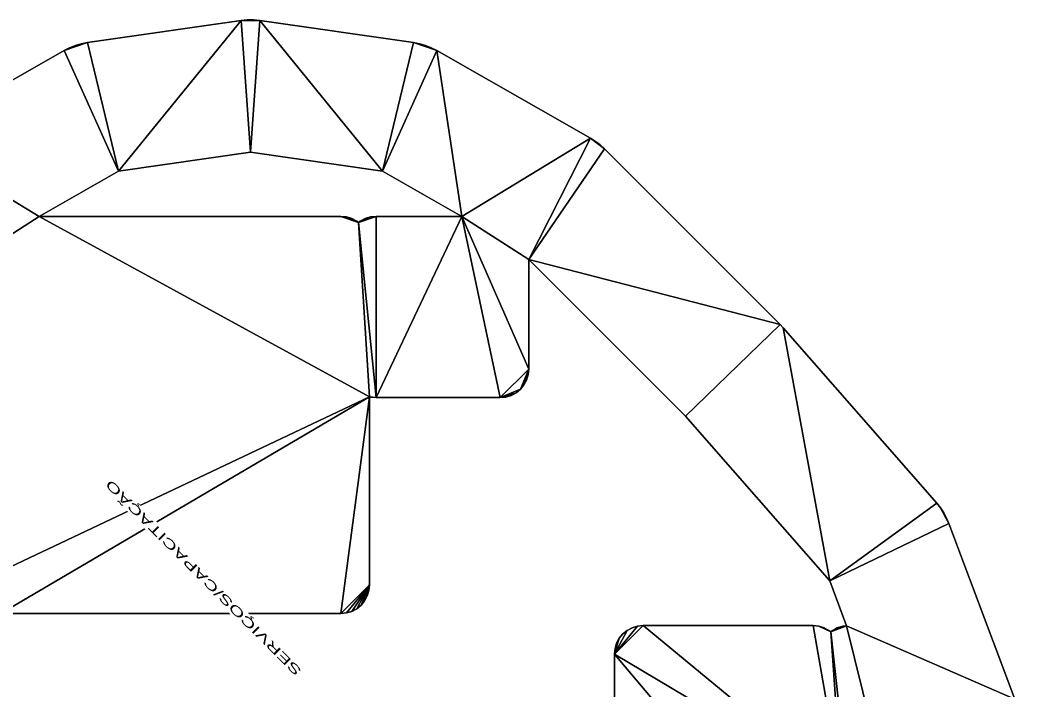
# Model space of a CAD drawing. Header units: millimetres. Extents: x -38221 to 49500, y -52000 to 43639.
# Drawn here: x 26752 to 49500, y -17266 to -2002 of the extents above; entities that cross this region are included whole.
import ezdxf

# ---------------------------------------------------------------- set-up
doc = ezdxf.new("R2010")
doc.units = ezdxf.units.MM
doc.layers.add('A-MASS-____-OTLN', color=70, linetype='Continuous', lineweight=9)
doc.layers.add('G-____-____-TEXT', color=231, linetype='Continuous', lineweight=9)
doc.styles.add('Arial_1', font='arial.ttf', dxfattribs={"height": 350})

msp = doc.modelspace()

# ---------------------------------------------------------------- meshes
at = {"layer": 'A-MASS-____-OTLN', "color": 41, "transparency": 33554560}
mesh = msp.add_polyface(dxfattribs=at)
corners = [(21875, -14693, 3200), (18887, -14693, 3200), (22096, -11025, 3200), (25663, -7459, 3200), (25663, -14873, 3200), (25675, -15000, 3200), (25712, -15122, 3200), (25772, -15234, 3200), (25853, -15333, 3200), (25952, -15413, 3200), (26064, -15474, 3200), (26186, -15510, 3200), (26313, -15523, 3200), (34059, -15523, 3200), (34186, -15510, 3200), (34308, -15474, 3200), (34420, -15413, 3200), (34518, -15333, 3200), (34599, -15234, 3200), (34659, -15122, 3200), (34696, -15000, 3200), (34709, -14873, 3200), (34709, -10586, 3200), (34732, -10593, 3200), (34859, -10605, 3200), (37687, -10605, 3200), (37814, -10593, 3200), (37936, -10556, 3200), (38048, -10496, 3200), (38147, -10415, 3200), (38228, -10317, 3200), (38288, -10204, 3200), (38325, -10082, 3200), (38337, -9955, 3200), (38337, -7459, 3200), (41904, -11025, 3200), (45191, -14782, 3200), (45574, -15803, 3200), (45485, -15812, 3200), (45363, -15849, 3200), (45251, -15909, 3200), (45212, -15941, 3200), (45173, -15909, 3200), (45060, -15849, 3200), (44939, -15812, 3200), (44812, -15799, 3200), (40939, -15799, 3200), (40812, -15812, 3200), (40690, -15849, 3200), (40578, -15909, 3200), (40479, -15990, 3200), (40398, -16088, 3200), (40338, -16201, 3200), (40301, -16322, 3200), (40289, -16449, 3200), (40289, -20322, 3200), (40301, -20449, 3200), (40338, -20571, 3200), (40398, -20683, 3200), (40479, -20782, 3200), (40578, -20863, 3200), (40689, -20922, 3200), (40578, -20982, 3200), (40479, -21063, 3200), (40398, -21161, 3200), (40338, -21274, 3200), (40301, -21395, 3200), (40289, -21522, 3200), (40289, -24351, 3200), (40301, -24478, 3200), (40338, -24599, 3200), (40398, -24712, 3200), (40479, -24810, 3200), (40578, -24891, 3200), (40689, -24951, 3200), (40578, -25010, 3200), (40479, -25091, 3200), (40398, -25190, 3200), (40338, -25302, 3200), (40301, -25424, 3200), (40289, -25551, 3200), (40289, -27051, 3200), (40301, -27178, 3200), (40338, -27299, 3200), (40398, -27412, 3200), (40479, -27510, 3200), (40578, -27591, 3200), (40690, -27651, 3200), (40812, -27688, 3200), (40939, -27701, 3200), (42939, -27701, 3200), (43066, -27688, 3200), (43101, -27677, 3200), (43138, -27799, 3200), (43198, -27912, 3200), (43279, -28010, 3200), (43335, -28056, 3200), (43253, -28167, 3200), (43177, -28293, 3200), (43114, -28426, 3200), (43065, -28565, 3200), (43029, -28707, 3200), (43007, -28853, 3200), (43000, -29000, 3200), (43007, -29147, 3200), (43029, -29293, 3200), (43065, -29435, 3200), (43114, -29574, 3200), (43177, -29707, 3200), (43253, -29833, 3200), (43340, -29952, 3200), (43439, -30061, 3200), (43548, -30160, 3200), (43667, -30247, 3200), (43793, -30323, 3200), (43926, -30386, 3200), (44065, -30435, 3200), (44207, -30471, 3200), (44353, -30493, 3200), (44500, -30500, 3200), (47000, -30500, 3200), (47144, -30493, 3200), (47286, -30472, 3200), (47426, -30438, 3200), (47562, -30391, 3200), (47693, -30330, 3200), (47818, -30258, 3200), (47934, -30173, 3200), (48043, -30078, 3200), (48141, -29973, 3200), (48229, -29859, 3200), (48306, -29737, 3200), (48371, -29609, 3200), (48423, -29474, 3200), (49423, -26474, 3200), (49466, -26319, 3200), (49491, -26161, 3200), (49500, -26000, 3200), (49500, -18000, 3200), (49494, -17866, 3200), (49476, -17732, 3200), (49446, -17601, 3200), (49404, -17473, 3200), (47904, -13473, 3200), (47851, -13349, 3200), (47787, -13230, 3200), (47713, -13118, 3200), (47629, -13012, 3200), (44129, -9012, 3200), (44061, -8939, 3200), (40061, -4939, 3200), (39962, -4850, 3200), (39857, -4769, 3200), (39744, -4698, 3200), (36244, -2698, 3200), (36118, -2633, 3200), (35987, -2581, 3200), (35851, -2542, 3200), (35712, -2515, 3200), (32212, -2015, 3200), (32071, -2002, 3200), (31929, -2002, 3200), (31788, -2015, 3200), (28288, -2515, 3200), (28149, -2542, 3200), (28013, -2581, 3200), (27882, -2633, 3200), (27756, -2698, 3200), (24256, -4698, 3200), (24143, -4769, 3200), (24038, -4850, 3200), (23939, -4939, 3200), (19939, -8939, 3200), (19871, -9012, 3200), (16371, -13012, 3200), (16287, -13118, 3200), (16213, -13230, 3200), (16149, -13349, 3200), (16096, -13473, 3200), (14596, -17473, 3200), (14554, -17601, 3200), (14524, -17732, 3200), (14506, -17866, 3200), (14500, -18000, 3200), (14500, -26000, 3200), (14509, -26161, 3200), (14534, -26319, 3200), (14577, -26474, 3200), (15577, -29474, 3200), (15629, -29609, 3200), (15694, -29737, 3200), (15771, -29859, 3200), (15859, -29973, 3200), (15957, -30078, 3200), (16066, -30173, 3200), (16182, -30258, 3200), (16307, -30330, 3200), (16438, -30391, 3200), (16574, -30438, 3200), (16714, -30472, 3200), (16856, -30493, 3200), (17000, -30500, 3200), (19500, -30500, 3200), (19647, -30493, 3200), (19793, -30471, 3200), (19935, -30435, 3200), (20074, -30386, 3200), (20207, -30323, 3200), (20333, -30247, 3200), (20452, -30160, 3200), (20561, -30061, 3200), (20660, -29952, 3200), (20747, -29833, 3200), (20823, -29707, 3200), (20886, -29574, 3200), (20935, -29435, 3200), (20971, -29293, 3200), (20993, -29147, 3200), (21000, -29000, 3200), (20993, -28853, 3200), (20979, -28761, 3200), (20989, -28657, 3200), (20989, -25193, 3200), (20977, -25066, 3200), (20940, -24944, 3200), (20880, -24832, 3200), (20799, -24733, 3200), (20700, -24652, 3200), (20588, -24592, 3200), (20466, -24555, 3200), (20339, -24543, 3200), (19668, -24543, 3200), (19686, -24533, 3200), (19784, -24452, 3200), (19865, -24354, 3200), (19925, -24241, 3200), (19948, -24166, 3200), (19998, -24181, 3200), (20125, -24193, 3200), (22125, -24193, 3200), (22252, -24181, 3200), (22373, -24144, 3200), (22486, -24084, 3200), (22584, -24003, 3200), (22665, -23904, 3200), (22725, -23792, 3200), (22762, -23670, 3200), (22775, -23543, 3200), (22775, -21543, 3200), (22762, -21416, 3200), (22725, -21294, 3200), (22665, -21182, 3200), (22584, -21084, 3200), (22486, -21003, 3200), (22373, -20943, 3200), (22252, -20906, 3200), (22204, -20901, 3200), (22236, -20884, 3200), (22335, -20803, 3200), (22416, -20704, 3200), (22476, -20592, 3200), (22513, -20470, 3200), (22525, -20343, 3200), (22525, -15343, 3200), (22513, -15216, 3200), (22476, -15094, 3200), (22416, -14982, 3200), (22335, -14884, 3200), (22236, -14803, 3200), (22124, -14743, 3200), (22002, -14706, 3200), (19725, -21035, 3200), (19686, -21003, 3200), (19668, -20993, 3200), (19781, -20993, 3200), (19764, -21003, 3200), (45612, -19549, 3200), (46500, -19549, 3200), (46500, -20872, 3200), (45155, -20872, 3200), (45173, -20863, 3200), (45271, -20782, 3200), (45352, -20683, 3200), (45412, -20571, 3200), (45449, -20449, 3200), (45462, -20322, 3200), (45462, -19529, 3200), (45485, -19536, 3200), (44567, -24622, 3200), (46500, -24622, 3200), (46500, -25757, 3200), (46389, -26090, 3200), (46389, -25551, 3200), (46376, -25424, 3200), (46339, -25302, 3200), (46279, -25190, 3200), (46198, -25091, 3200), (46100, -25010, 3200), (45988, -24950, 3200), (45866, -24913, 3200), (45739, -24901, 3200), (44110, -24901, 3200), (44128, -24891, 3200), (44227, -24810, 3200), (44308, -24712, 3200), (44368, -24599, 3200), (44371, -24588, 3200), (44440, -24609, 3200), (43395, -25001, 3200), (43378, -25010, 3200), (43339, -25042, 3200), (43300, -25010, 3200), (43282, -25001, 3200), (44206, -20982, 3200), (44167, -21014, 3200), (44128, -20982, 3200), (44110, -20972, 3200), (44224, -20972, 3200), (32000, -5015, 3200), (35004, -5444, 3200), (36811, -6477, 3200), (34859, -6477, 3200), (34732, -6490, 3200), (34610, -6526, 3200), (34498, -6587, 3200), (34459, -6618, 3200), (34420, -6587, 3200), (34308, -6526, 3200), (34186, -6490, 3200), (34059, -6477, 3200), (27189, -6477, 3200), (28996, -5444, 3200)]
mesh.append_faces([[corners[k] for k in face] for face in [(193, 191, 192), (236, 233, 234, 235), (96, 93, 94, 95), (312, 310, 311), (130, 128, 129), (63, 61, 62), (33, 30, 31, 32)]], dxfattribs={"vtx0": -1, "color": 41})
mesh.append_faces([[corners[k] for k in face] for face in [(184, 273, 183), (173, 2, 172), (155, 158, 154), (329, 325, 328), (116, 96, 115), (306, 301, 304, 305)]], dxfattribs={"vtx0": -1, "vtx1": -1, "color": 41})
mesh.append_faces([[corners[k] for k in face] for face in [(179, 273, 1), (4, 22, 330, 3), (308, 301, 306, 312), (290, 134, 137, 289), (92, 291, 301), (67, 316, 61), (55, 61, 316, 54), (285, 317, 279, 284), (314, 312, 306), (45, 286, 41, 44), (277, 142, 37)]], dxfattribs={"vtx0": -1, "vtx1": -1, "vtx2": -1, "color": 41})
mesh.append_faces([[corners[k] for k in face] for face in [(231, 273, 184, 187), (273, 231, 236, 271), (256, 274, 238, 248), (3, 330, 168, 171), (24, 321, 325, 22), (312, 74, 90, 310), (310, 92, 301, 308), (153, 320, 34, 150)]], dxfattribs={"vtx0": -1, "vtx1": -1, "vtx2": -1, "vtx3": -1, "color": 41})
mesh.append_faces([[corners[k] for k in face] for face in [(247, 239, 242, 243), (274, 256, 262, 263), (1, 174, 178, 179), (22, 325, 329, 330), (319, 154, 158, 159), (74, 312, 68, 69), (312, 316, 67, 68), (286, 54, 316, 317), (279, 314, 288, 289)]], dxfattribs={"vtx0": -1, "vtx1": -1, "vtx3": -1, "color": 41})
mesh.append_faces([[corners[k] for k in face] for face in [(221, 201, 202, 220), (231, 221, 222), (220, 216, 217), (248, 238, 239, 247), (4, 8, 9), (3, 171, 172, 2), (13, 21, 22, 12), (325, 321, 322), (24, 320, 321), (154, 319, 320, 153), (291, 119, 120), (132, 126, 127, 131), (131, 127, 128, 130), (133, 125, 126, 132), (292, 297, 298), (291, 133, 134, 290), (33, 29, 30), (143, 36, 37, 142), (36, 147, 148)]], dxfattribs={"vtx0": -1, "vtx2": -1, "color": 41})
mesh.append_faces([[corners[k] for k in face] for face in [(188, 200, 201, 221), (231, 187, 188, 221), (1, 273, 274, 263), (4, 11, 12, 22), (163, 166, 167, 331), (320, 24, 25, 33), (25, 28, 29, 33), (74, 79, 80, 90), (96, 118, 119, 291), (41, 276, 277, 37), (143, 146, 147, 36)]], dxfattribs={"vtx0": -1, "vtx2": -1, "vtx3": -1, "color": 41})
mesh.append_faces([[corners[k] for k in face] for face in [(188, 197, 198, 199), (220, 202, 203, 204), (220, 208, 209, 210), (220, 210, 211, 212), (220, 212, 213, 214), (220, 214, 215, 216), (256, 260, 261, 262), (263, 270, 0, 1), (21, 13, 14, 15), (21, 15, 16, 17), (21, 17, 18, 19), (96, 101, 102, 103), (96, 103, 104, 105), (96, 99, 100, 101), (96, 105, 106, 107), (96, 109, 110, 111), (96, 113, 114, 115), (133, 121, 122, 123), (133, 123, 124, 125), (292, 295, 296, 297), (74, 69, 70, 71), (61, 55, 56, 57), (61, 57, 58, 59), (279, 281, 282, 283)]], dxfattribs={"vtx0": -1, "vtx3": -1, "color": 41})
mesh.append_faces([[corners[k] for k in face] for face in [(272, 273, 271), (226, 227, 224, 225), (98, 99, 96, 97), (76, 77, 74, 75)]], dxfattribs={"vtx1": -1, "color": 41})
mesh.append_faces([[corners[k] for k in face] for face in [(196, 197, 188, 195), (205, 206, 220, 204), (207, 208, 220, 206), (199, 200, 188), (188, 189, 195), (230, 231, 222, 229), (252, 253, 256, 251), (259, 260, 256, 258), (243, 244, 247), (250, 251, 256, 249), (248, 249, 256), (267, 268, 263, 266), (10, 11, 4, 9), (7, 8, 4, 6), (174, 175, 178), (269, 270, 263, 268), (108, 109, 96, 107), (84, 85, 89, 83), (78, 79, 74, 77), (85, 86, 89), (117, 118, 96, 116), (112, 113, 96, 111), (66, 67, 61, 65), (64, 65, 61, 63), (33, 34, 320), (50, 51, 54, 49), (48, 49, 54, 47), (285, 286, 317), (283, 284, 279), (45, 46, 286), (141, 142, 138), (137, 138, 278)]], dxfattribs={"vtx1": -1, "vtx2": -1, "color": 41})
mesh.append_faces([[corners[k] for k in face] for face in [(179, 180, 183, 273), (318, 319, 159, 162), (92, 93, 96, 291), (120, 121, 133, 291), (46, 47, 54, 286), (277, 278, 138, 142), (278, 279, 289, 137)]], dxfattribs={"vtx1": -1, "vtx2": -1, "vtx3": -1, "color": 41})
mesh.append_faces([[corners[k] for k in face] for face in [(194, 195, 189, 190), (190, 191, 193, 194), (227, 228, 223, 224), (228, 229, 222, 223), (1, 2, 173, 174), (167, 168, 330, 331), (331, 318, 162, 163), (89, 90, 80, 81), (300, 301, 291, 292), (149, 150, 34, 35), (148, 149, 35, 36)]], dxfattribs={"vtx1": -1, "vtx3": -1, "color": 41})
mesh.append_faces([[corners[k] for k in face] for face in [(185, 186, 187, 184), (218, 219, 220, 217), (254, 255, 256, 253), (256, 257, 258), (245, 246, 247, 244), (181, 182, 183, 180), (4, 5, 6), (176, 177, 178, 175), (323, 324, 325, 322), (19, 20, 21), (22, 23, 24), (156, 157, 158, 155), (87, 88, 89, 86), (72, 73, 74, 71), (308, 309, 310), (59, 60, 61), (151, 152, 153, 150), (52, 53, 54, 51), (279, 280, 281), (37, 38, 39)]], dxfattribs={"vtx2": -1, "color": 41})
mesh.append_faces([[corners[k] for k in face] for face in [(231, 232, 233, 236), (274, 275, 271, 238), (236, 237, 238, 271), (81, 82, 83, 89), (90, 91, 92, 310), (298, 299, 300, 292), (314, 315, 316, 312), (306, 307, 288, 314), (317, 313, 314, 279), (286, 287, 276, 41), (39, 40, 41, 37)]], dxfattribs={"vtx2": -1, "vtx3": -1, "color": 41})
mesh.append_faces([[corners[k] for k in face] for face in [(239, 240, 241, 242), (263, 264, 265, 266), (168, 169, 170, 171), (325, 326, 327, 328), (25, 26, 27, 28), (163, 164, 165, 166), (159, 160, 161, 162), (134, 135, 136, 137), (292, 293, 294, 295), (301, 302, 303, 304), (41, 42, 43, 44), (138, 139, 140, 141), (143, 144, 145, 146)]], dxfattribs={"vtx3": -1, "color": 41})
mesh = msp.add_polyface(dxfattribs=at)
corners = [(21875, -14693), (22002, -14706), (22124, -14743), (22236, -14803), (22335, -14884), (22416, -14982), (22476, -15094), (22513, -15216), (22525, -15343), (22525, -20343), (22513, -20470), (22476, -20592), (22416, -20704), (22335, -20803), (22236, -20884), (22204, -20901), (22252, -20906), (22373, -20943), (22486, -21003), (22584, -21084), (22665, -21182), (22725, -21294), (22762, -21416), (22775, -21543), (22775, -23543), (22762, -23670), (22725, -23792), (22665, -23904), (22584, -24003), (22486, -24084), (22373, -24144), (22252, -24181), (22125, -24193), (20125, -24193), (19998, -24181), (19948, -24166), (19925, -24241), (19865, -24354), (19784, -24452), (19686, -24533), (19668, -24543), (20339, -24543), (20466, -24555), (20588, -24592), (20700, -24652), (20799, -24733), (20880, -24832), (20940, -24944), (20977, -25066), (20989, -25193), (20989, -28657), (20979, -28761), (20993, -28853), (21000, -29000), (20993, -29147), (20971, -29293), (20935, -29435), (20886, -29574), (20823, -29707), (20747, -29833), (20660, -29952), (20561, -30061), (20452, -30160), (20333, -30247), (20207, -30323), (20074, -30386), (19935, -30435), (19793, -30471), (19647, -30493), (19500, -30500), (17000, -30500), (16856, -30493), (16714, -30472), (16574, -30438), (16438, -30391), (16307, -30330), (16182, -30258), (16066, -30173), (15957, -30078), (15859, -29973), (15771, -29859), (15694, -29737), (15629, -29609), (15577, -29474), (14577, -26474), (14534, -26319), (14509, -26161), (14500, -26000), (14500, -18000), (14506, -17866), (14524, -17732), (14554, -17601), (14596, -17473), (16096, -13473), (16149, -13349), (16213, -13230), (16287, -13118), (16371, -13012), (19871, -9012), (19939, -8939), (23939, -4939), (24038, -4850), (24143, -4769), (24256, -4698), (27756, -2698), (27882, -2633), (28013, -2581), (28149, -2542), (28288, -2515), (31788, -2015), (31929, -2002), (32071, -2002), (32212, -2015), (35712, -2515), (35851, -2542), (35987, -2581), (36118, -2633), (36244, -2698), (39744, -4698), (39857, -4769), (39962, -4850), (40061, -4939), (44061, -8939), (44129, -9012), (47629, -13012), (47713, -13118), (47787, -13230), (47851, -13349), (47904, -13473), (49404, -17473), (49446, -17601), (49476, -17732), (49494, -17866), (49500, -18000), (49500, -26000), (49491, -26161), (49466, -26319), (49423, -26474), (48423, -29474), (48371, -29609), (48306, -29737), (48229, -29859), (48141, -29973), (48043, -30078), (47934, -30173), (47818, -30258), (47693, -30330), (47562, -30391), (47426, -30438), (47286, -30472), (47144, -30493), (47000, -30500), (44500, -30500), (44353, -30493), (44207, -30471), (44065, -30435), (43926, -30386), (43793, -30323), (43667, -30247), (43548, -30160), (43439, -30061), (43340, -29952), (43253, -29833), (43177, -29707), (43114, -29574), (43065, -29435), (43029, -29293), (43007, -29147), (43000, -29000), (43007, -28853), (43029, -28707), (43065, -28565), (43114, -28426), (43177, -28293), (43253, -28167), (43335, -28056), (43279, -28010), (43198, -27912), (43138, -27799), (43101, -27677), (43066, -27688), (42939, -27701), (40939, -27701), (40812, -27688), (40690, -27651), (40578, -27591), (40479, -27510), (40398, -27412), (40338, -27299), (40301, -27178), (40289, -27051), (40289, -25551), (40301, -25424), (40338, -25302), (40398, -25190), (40479, -25091), (40578, -25010), (40689, -24951), (40578, -24891), (40479, -24810), (40398, -24712), (40338, -24599), (40301, -24478), (40289, -24351), (40289, -21522), (40301, -21395), (40338, -21274), (40398, -21161), (40479, -21063), (40578, -20982), (40689, -20922), (40578, -20863), (40479, -20782), (40398, -20683), (40338, -20571), (40301, -20449), (40289, -20322), (40289, -16449), (40301, -16322), (40338, -16201), (40398, -16088), (40479, -15990), (40578, -15909), (40690, -15849), (40812, -15812), (40939, -15799), (44812, -15799), (44939, -15812), (45060, -15849), (45173, -15909), (45212, -15941), (45251, -15909), (45363, -15849), (45485, -15812), (45574, -15803), (45191, -14782), (41904, -11025), (38337, -7459), (38337, -9955), (38325, -10082), (38288, -10204), (38228, -10317), (38147, -10415), (38048, -10496), (37936, -10556), (37814, -10593), (37687, -10605), (34859, -10605), (34732, -10593), (34709, -10586), (34709, -14873), (34696, -15000), (34659, -15122), (34599, -15234), (34518, -15333), (34420, -15413), (34308, -15474), (34186, -15510), (34059, -15523), (26313, -15523), (26186, -15510), (26064, -15474), (25952, -15413), (25853, -15333), (25772, -15234), (25712, -15122), (25675, -15000), (25663, -14873), (25663, -7459), (22096, -11025), (18887, -14693), (19725, -21035), (19764, -21003), (19781, -20993), (19668, -20993), (19686, -21003), (45612, -19549), (45485, -19536), (45462, -19529), (45462, -20322), (45449, -20449), (45412, -20571), (45352, -20683), (45271, -20782), (45173, -20863), (45155, -20872), (46500, -20872), (46500, -19549), (44567, -24622), (44440, -24609), (44371, -24588), (44368, -24599), (44308, -24712), (44227, -24810), (44128, -24891), (44110, -24901), (45739, -24901), (45866, -24913), (45988, -24950), (46100, -25010), (46198, -25091), (46279, -25190), (46339, -25302), (46376, -25424), (46389, -25551), (46389, -26090), (46500, -25757), (46500, -24622), (43395, -25001), (43282, -25001), (43300, -25010), (43339, -25042), (43378, -25010), (44206, -20982), (44224, -20972), (44110, -20972), (44128, -20982), (44167, -21014), (32000, -5015), (28996, -5444), (27189, -6477), (34059, -6477), (34186, -6490), (34308, -6526), (34420, -6587), (34459, -6618), (34498, -6587), (34610, -6526), (34732, -6490), (34859, -6477), (36811, -6477), (35004, -5444)]
mesh.append_faces([[corners[k] for k in face] for face in [(298, 296, 297), (175, 172, 173, 174), (285, 282, 283, 284), (232, 230, 231), (210, 207, 208, 209), (80, 78, 79), (246, 244, 245), (103, 100, 101, 102)]], dxfattribs={"vtx0": -1, "color": 41})
mesh.append_faces([[corners[k] for k in face] for face in [(179, 175, 178), (172, 175, 171), (192, 197, 191), (124, 235, 123), (66, 51, 65), (40, 35, 38, 39), (262, 267, 261), (105, 108, 104), (98, 270, 97)]], dxfattribs={"vtx0": -1, "vtx1": -1, "color": 41})
mesh.append_faces([[corners[k] for k in face] for face in [(305, 138, 151), (203, 309, 197, 202), (295, 179, 311), (285, 288, 317), (234, 129, 287), (286, 134, 307), (204, 315, 309, 203), (216, 315, 210, 215), (217, 278, 315, 216), (118, 237, 330, 117), (273, 15, 33), (329, 247, 325, 328), (321, 325, 249, 320), (92, 270, 274), (93, 97, 270, 92)]], dxfattribs={"vtx0": -1, "vtx1": -1, "vtx2": -1, "color": 41})
mesh.append_faces([[corners[k] for k in face] for face in [(308, 290, 295, 311), (179, 295, 305, 175), (309, 311, 181, 197), (274, 35, 40, 87), (103, 320, 268, 100)]], dxfattribs={"vtx0": -1, "vtx1": -1, "vtx2": -1, "vtx3": -1, "color": 41})
mesh.append_faces([[corners[k] for k in face] for face in [(134, 137, 306, 307), (230, 278, 226, 227), (210, 315, 204, 205), (237, 118, 121, 122), (320, 249, 267, 268)]], dxfattribs={"vtx0": -1, "vtx1": -1, "vtx3": -1, "color": 41})
mesh.append_faces([[corners[k] for k in face] for face in [(175, 156, 157), (296, 304, 305, 295), (182, 190, 191), (236, 122, 123, 235), (122, 236, 237), (217, 224, 225), (69, 50, 51, 68), (49, 42, 43, 48), (44, 47, 48, 43), (82, 76, 77, 81), (81, 77, 78, 80), (83, 75, 76, 82), (274, 87, 88), (258, 249, 250, 257), (330, 246, 247, 329), (325, 321, 322), (273, 8, 9), (320, 103, 104, 319), (93, 96, 97)]], dxfattribs={"vtx0": -1, "vtx2": -1, "color": 41})
mesh.append_faces([[corners[k] for k in face] for face in [(305, 151, 152, 175), (290, 308, 309, 317), (330, 237, 238, 246), (238, 241, 242, 246), (40, 49, 50, 83), (15, 22, 23, 33), (24, 28, 29, 32), (50, 69, 70, 83), (40, 83, 84, 87), (117, 330, 331, 113), (249, 258, 259, 267), (88, 91, 92, 274)]], dxfattribs={"vtx0": -1, "vtx2": -1, "vtx3": -1, "color": 41})
mesh.append_faces([[corners[k] for k in face] for face in [(138, 145, 146, 147), (138, 147, 148, 149), (138, 149, 150, 151), (175, 154, 155, 156), (175, 159, 160, 161), (175, 161, 162, 163), (175, 163, 164, 165), (175, 169, 170, 171), (285, 280, 281, 282), (197, 200, 201, 202), (210, 205, 206, 207), (217, 222, 223, 224), (51, 55, 56, 57), (51, 57, 58, 59), (51, 59, 60, 61), (15, 10, 11, 12), (51, 63, 64, 65), (83, 71, 72, 73), (83, 73, 74, 75), (267, 259, 260, 261)]], dxfattribs={"vtx0": -1, "vtx3": -1, "color": 41})
mesh.append_faces([[corners[k] for k in face] for face in [(184, 185, 182, 183), (219, 220, 217, 218), (52, 53, 51), (17, 18, 15, 16)]], dxfattribs={"vtx1": -1, "color": 41})
mesh.append_faces([[corners[k] for k in face] for face in [(153, 154, 175, 152), (158, 159, 175, 157), (138, 139, 145), (300, 301, 304, 299), (166, 167, 175, 165), (168, 169, 175, 167), (185, 186, 182), (187, 188, 182, 186), (193, 194, 197, 192), (214, 215, 210, 213), (221, 222, 217, 220), (54, 55, 51, 53), (27, 28, 24, 26), (21, 22, 15, 20), (19, 20, 15, 18), (67, 68, 51, 66), (62, 63, 51, 61), (70, 71, 83), (41, 42, 49, 40), (243, 244, 246, 242), (254, 255, 250, 253), (256, 257, 250, 255), (116, 117, 113), (263, 264, 267, 262), (4, 5, 8, 3), (2, 3, 8, 1), (0, 1, 8, 270)]], dxfattribs={"vtx1": -1, "vtx2": -1, "color": 41})
mesh.append_faces([[corners[k] for k in face] for face in [(298, 299, 304, 296), (181, 182, 191, 197), (287, 276, 230, 234), (279, 280, 285, 314), (129, 130, 133, 287), (124, 125, 128, 235), (225, 226, 278, 217), (9, 10, 15, 273), (273, 274, 270, 8), (318, 319, 109, 112), (108, 109, 319, 104)]], dxfattribs={"vtx1": -1, "vtx2": -1, "vtx3": -1, "color": 41})
mesh.append_faces([[corners[k] for k in face] for face in [(143, 144, 140, 141), (144, 145, 139, 140), (137, 138, 305, 306), (133, 134, 286, 287), (285, 286, 307, 288), (278, 279, 314, 315), (128, 129, 234, 235), (32, 33, 23, 24), (112, 113, 331, 318), (99, 100, 268, 269), (98, 99, 269, 270)]], dxfattribs={"vtx1": -1, "vtx3": -1, "color": 41})
mesh.append_faces([[corners[k] for k in face] for face in [(141, 142, 143), (135, 136, 137, 134), (302, 303, 304, 301), (293, 294, 295, 292), (311, 312, 308), (309, 310, 311), (195, 196, 197, 194), (131, 132, 133, 130), (126, 127, 128, 125), (228, 229, 230, 227), (30, 31, 32, 29), (45, 46, 47, 44), (24, 25, 26), (13, 14, 15, 12), (323, 324, 325, 322), (106, 107, 108, 105), (265, 266, 267, 264), (6, 7, 8, 5)]], dxfattribs={"vtx2": -1, "color": 41})
mesh.append_faces([[corners[k] for k in face] for face in [(179, 180, 181, 311), (188, 189, 190, 182), (276, 277, 278, 230), (288, 289, 290, 317), (290, 291, 292, 295), (317, 313, 314, 285), (232, 233, 234, 230), (315, 316, 317, 309), (33, 34, 35, 271), (271, 272, 273, 33), (274, 275, 271, 35), (247, 248, 249, 325)]], dxfattribs={"vtx2": -1, "vtx3": -1, "color": 41})
mesh.append_faces([[corners[k] for k in face] for face in [(175, 176, 177, 178), (197, 198, 199, 200), (210, 211, 212, 213), (238, 239, 240, 241), (118, 119, 120, 121), (35, 36, 37, 38), (84, 85, 86, 87), (250, 251, 252, 253), (325, 326, 327, 328), (113, 114, 115, 116), (109, 110, 111, 112), (88, 89, 90, 91), (93, 94, 95, 96)]], dxfattribs={"vtx3": -1, "color": 41})
mesh = msp.add_polyface(dxfattribs=at)
corners = [(28288, -2515, 3200), (31788, -2015, 3200), (31788, -2015), (28288, -2515)]
mesh.append_faces([[corners[k] for k in face] for face in [(0, 1, 2, 3)]], dxfattribs={"color": 41})
mesh = msp.add_polyface(dxfattribs=at)
corners = [(31788, -2015, 3200), (31929, -2002, 3200), (31929, -2002), (31788, -2015)]
mesh.append_faces([[corners[k] for k in face] for face in [(3, 0, 1, 2)]], dxfattribs={"color": 41})
mesh = msp.add_polyface(dxfattribs=at)
corners = [(31929, -2002, 3200), (32071, -2002, 3200), (32071, -2002), (31929, -2002)]
mesh.append_faces([[corners[k] for k in face] for face in [(0, 1, 2, 3)]], dxfattribs={"color": 41})
mesh = msp.add_polyface(dxfattribs=at)
corners = [(32071, -2002, 3200), (32212, -2015, 3200), (32212, -2015), (32071, -2002)]
mesh.append_faces([[corners[k] for k in face] for face in [(3, 0, 1, 2)]], dxfattribs={"color": 41})
mesh = msp.add_polyface(dxfattribs=at)
corners = [(32212, -2015, 3200), (35712, -2515, 3200), (35712, -2515), (32212, -2015)]
mesh.append_faces([[corners[k] for k in face] for face in [(0, 1, 2, 3)]], dxfattribs={"color": 41})
mesh = msp.add_polyface(dxfattribs=at)
corners = [(24256, -4698, 3200), (27756, -2698, 3200), (27756, -2698), (24256, -4698)]
mesh.append_faces([[corners[k] for k in face] for face in [(0, 1, 2, 3)]], dxfattribs={"color": 41})
mesh = msp.add_polyface(dxfattribs=at)
corners = [(27756, -2698, 3200), (27882, -2633, 3200), (27882, -2633), (27756, -2698)]
mesh.append_faces([[corners[k] for k in face] for face in [(0, 1, 2, 3)]], dxfattribs={"color": 41})
mesh = msp.add_polyface(dxfattribs=at)
corners = [(27882, -2633, 3200), (28013, -2581, 3200), (28013, -2581), (27882, -2633)]
mesh.append_faces([[corners[k] for k in face] for face in [(3, 0, 1, 2)]], dxfattribs={"color": 41})
mesh = msp.add_polyface(dxfattribs=at)
corners = [(28013, -2581, 3200), (28149, -2542, 3200), (28149, -2542), (28013, -2581)]
mesh.append_faces([[corners[k] for k in face] for face in [(3, 0, 1, 2)]], dxfattribs={"color": 41})
mesh = msp.add_polyface(dxfattribs=at)
corners = [(28149, -2542, 3200), (28288, -2515, 3200), (28288, -2515), (28149, -2542)]
mesh.append_faces([[corners[k] for k in face] for face in [(3, 0, 1, 2)]], dxfattribs={"color": 41})
mesh = msp.add_polyface(dxfattribs=at)
corners = [(35712, -2515, 3200), (35851, -2542, 3200), (35851, -2542), (35712, -2515)]
mesh.append_faces([[corners[k] for k in face] for face in [(0, 1, 2, 3)]], dxfattribs={"color": 41})
mesh = msp.add_polyface(dxfattribs=at)
corners = [(35851, -2542, 3200), (35987, -2581, 3200), (35987, -2581), (35851, -2542)]
mesh.append_faces([[corners[k] for k in face] for face in [(0, 1, 2, 3)]], dxfattribs={"color": 41})
mesh = msp.add_polyface(dxfattribs=at)
corners = [(35987, -2581, 3200), (36118, -2633, 3200), (36118, -2633), (35987, -2581)]
mesh.append_faces([[corners[k] for k in face] for face in [(0, 1, 2, 3)]], dxfattribs={"color": 41})
mesh = msp.add_polyface(dxfattribs=at)
corners = [(36118, -2633, 3200), (36244, -2698, 3200), (36244, -2698), (36118, -2633)]
mesh.append_faces([[corners[k] for k in face] for face in [(0, 1, 2, 3)]], dxfattribs={"color": 41})
mesh = msp.add_polyface(dxfattribs=at)
corners = [(36244, -2698, 3200), (39744, -4698, 3200), (39744, -4698), (36244, -2698)]
mesh.append_faces([[corners[k] for k in face] for face in [(0, 1, 2, 3)]], dxfattribs={"color": 41})
mesh = msp.add_polyface(dxfattribs=at)
corners = [(39744, -4698, 3200), (39857, -4769, 3200), (39857, -4769), (39744, -4698)]
mesh.append_faces([[corners[k] for k in face] for face in [(3, 0, 1, 2)]], dxfattribs={"color": 41})
mesh = msp.add_polyface(dxfattribs=at)
corners = [(39857, -4769, 3200), (39962, -4850, 3200), (39962, -4850), (39857, -4769)]
mesh.append_faces([[corners[k] for k in face] for face in [(3, 0, 1, 2)]], dxfattribs={"color": 41})
mesh = msp.add_polyface(dxfattribs=at)
corners = [(39962, -4850, 3200), (40061, -4939, 3200), (40061, -4939), (39962, -4850)]
mesh.append_faces([[corners[k] for k in face] for face in [(0, 1, 2, 3)]], dxfattribs={"color": 41})
mesh = msp.add_polyface(dxfattribs=at)
corners = [(40061, -4939, 3200), (44061, -8939, 3200), (44061, -8939), (40061, -4939)]
mesh.append_faces([[corners[k] for k in face] for face in [(0, 1, 2, 3)]], dxfattribs={"color": 41})
mesh = msp.add_polyface(dxfattribs=at)
corners = [(32000, -5015, 3200), (28996, -5444, 3200), (28996, -5444), (32000, -5015)]
mesh.append_faces([[corners[k] for k in face] for face in [(0, 1, 2, 3)]], dxfattribs={"color": 41})
mesh = msp.add_polyface(dxfattribs=at)
corners = [(35004, -5444, 3200), (32000, -5015, 3200), (32000, -5015), (35004, -5444)]
mesh.append_faces([[corners[k] for k in face] for face in [(3, 0, 1, 2)]], dxfattribs={"color": 41})
mesh = msp.add_polyface(dxfattribs=at)
corners = [(28996, -5444, 3200), (27189, -6477, 3200), (27189, -6477), (28996, -5444)]
mesh.append_faces([[corners[k] for k in face] for face in [(3, 0, 1, 2)]], dxfattribs={"color": 41})
mesh = msp.add_polyface(dxfattribs=at)
corners = [(36811, -6477, 3200), (35004, -5444, 3200), (35004, -5444), (36811, -6477)]
mesh.append_faces([[corners[k] for k in face] for face in [(3, 0, 1, 2)]], dxfattribs={"color": 41})
mesh = msp.add_polyface(dxfattribs=at)
corners = [(27189, -6477, 3200), (34059, -6477, 3200), (34059, -6477), (27189, -6477)]
mesh.append_faces([[corners[k] for k in face] for face in [(0, 1, 2, 3)]], dxfattribs={"color": 41})
mesh = msp.add_polyface(dxfattribs=at)
corners = [(34059, -6477, 3200), (34186, -6490, 3200), (34186, -6490), (34059, -6477)]
mesh.append_faces([[corners[k] for k in face] for face in [(0, 1, 2, 3)]], dxfattribs={"color": 41})
mesh = msp.add_polyface(dxfattribs=at)
corners = [(34186, -6490, 3200), (34308, -6526, 3200), (34308, -6526), (34186, -6490)]
mesh.append_faces([[corners[k] for k in face] for face in [(0, 1, 2, 3)]], dxfattribs={"color": 41})
mesh = msp.add_polyface(dxfattribs=at)
corners = [(34308, -6526, 3200), (34420, -6587, 3200), (34420, -6587), (34308, -6526)]
mesh.append_faces([[corners[k] for k in face] for face in [(3, 0, 1, 2)]], dxfattribs={"color": 41})
mesh = msp.add_polyface(dxfattribs=at)
corners = [(34420, -6587, 3200), (34459, -6618, 3200), (34459, -6618), (34420, -6587)]
mesh.append_faces([[corners[k] for k in face] for face in [(0, 1, 2, 3)]], dxfattribs={"color": 41})
mesh = msp.add_polyface(dxfattribs=at)
corners = [(34459, -6618, 3200), (34498, -6587, 3200), (34498, -6587), (34459, -6618)]
mesh.append_faces([[corners[k] for k in face] for face in [(0, 1, 2, 3)]], dxfattribs={"color": 41})
mesh = msp.add_polyface(dxfattribs=at)
corners = [(34498, -6587, 3200), (34610, -6526, 3200), (34610, -6526), (34498, -6587)]
mesh.append_faces([[corners[k] for k in face] for face in [(3, 0, 1, 2)]], dxfattribs={"color": 41})
mesh = msp.add_polyface(dxfattribs=at)
corners = [(34610, -6526, 3200), (34732, -6490, 3200), (34732, -6490), (34610, -6526)]
mesh.append_faces([[corners[k] for k in face] for face in [(0, 1, 2, 3)]], dxfattribs={"color": 41})
mesh = msp.add_polyface(dxfattribs=at)
corners = [(34732, -6490, 3200), (34859, -6477, 3200), (34859, -6477), (34732, -6490)]
mesh.append_faces([[corners[k] for k in face] for face in [(0, 1, 2, 3)]], dxfattribs={"color": 41})
mesh = msp.add_polyface(dxfattribs=at)
corners = [(34859, -6477, 3200), (36811, -6477, 3200), (36811, -6477), (34859, -6477)]
mesh.append_faces([[corners[k] for k in face] for face in [(3, 0, 1, 2)]], dxfattribs={"color": 41})
mesh = msp.add_polyface(dxfattribs=at)
corners = [(38337, -7459, 3200), (38337, -9955, 3200), (38337, -9955), (38337, -7459)]
mesh.append_faces([[corners[k] for k in face] for face in [(3, 0, 1, 2)]], dxfattribs={"color": 41})
mesh = msp.add_polyface(dxfattribs=at)
corners = [(41904, -11025, 3200), (38337, -7459, 3200), (38337, -7459), (41904, -11025)]
mesh.append_faces([[corners[k] for k in face] for face in [(3, 0, 1, 2)]], dxfattribs={"color": 41})
mesh = msp.add_polyface(dxfattribs=at)
corners = [(44061, -8939, 3200), (44129, -9012, 3200), (44129, -9012), (44061, -8939)]
mesh.append_faces([[corners[k] for k in face] for face in [(3, 0, 1, 2)]], dxfattribs={"color": 41})
mesh = msp.add_polyface(dxfattribs=at)
corners = [(44129, -9012, 3200), (47629, -13012, 3200), (47629, -13012), (44129, -9012)]
mesh.append_faces([[corners[k] for k in face] for face in [(0, 1, 2, 3)]], dxfattribs={"color": 41})
mesh = msp.add_polyface(dxfattribs=at)
corners = [(38337, -9955, 3200), (38325, -10082, 3200), (38325, -10082), (38337, -9955)]
mesh.append_faces([[corners[k] for k in face] for face in [(0, 1, 2, 3)]], dxfattribs={"color": 41})
mesh = msp.add_polyface(dxfattribs=at)
corners = [(38288, -10204, 3200), (38228, -10317, 3200), (38228, -10317), (38288, -10204)]
mesh.append_faces([[corners[k] for k in face] for face in [(0, 1, 2, 3)]], dxfattribs={"color": 41})
mesh = msp.add_polyface(dxfattribs=at)
corners = [(38325, -10082, 3200), (38288, -10204, 3200), (38288, -10204), (38325, -10082)]
mesh.append_faces([[corners[k] for k in face] for face in [(3, 0, 1, 2)]], dxfattribs={"color": 41})
mesh = msp.add_polyface(dxfattribs=at)
corners = [(38147, -10415, 3200), (38048, -10496, 3200), (38048, -10496), (38147, -10415)]
mesh.append_faces([[corners[k] for k in face] for face in [(3, 0, 1, 2)]], dxfattribs={"color": 41})
mesh = msp.add_polyface(dxfattribs=at)
corners = [(38228, -10317, 3200), (38147, -10415, 3200), (38147, -10415), (38228, -10317)]
mesh.append_faces([[corners[k] for k in face] for face in [(3, 0, 1, 2)]], dxfattribs={"color": 41})
mesh = msp.add_polyface(dxfattribs=at)
corners = [(34709, -10586, 3200), (34709, -14873, 3200), (34709, -14873), (34709, -10586)]
mesh.append_faces([[corners[k] for k in face] for face in [(0, 1, 2, 3)]], dxfattribs={"color": 41})
mesh = msp.add_polyface(dxfattribs=at)
corners = [(34732, -10593, 3200), (34709, -10586, 3200), (34709, -10586), (34732, -10593)]
mesh.append_faces([[corners[k] for k in face] for face in [(3, 0, 1, 2)]], dxfattribs={"color": 41})
mesh = msp.add_polyface(dxfattribs=at)
corners = [(34859, -10605, 3200), (34732, -10593, 3200), (34732, -10593), (34859, -10605)]
mesh.append_faces([[corners[k] for k in face] for face in [(3, 0, 1, 2)]], dxfattribs={"color": 41})
mesh = msp.add_polyface(dxfattribs=at)
corners = [(37687, -10605, 3200), (34859, -10605, 3200), (34859, -10605), (37687, -10605)]
mesh.append_faces([[corners[k] for k in face] for face in [(0, 1, 2, 3)]], dxfattribs={"color": 41})
mesh = msp.add_polyface(dxfattribs=at)
corners = [(37814, -10593, 3200), (37687, -10605, 3200), (37687, -10605), (37814, -10593)]
mesh.append_faces([[corners[k] for k in face] for face in [(3, 0, 1, 2)]], dxfattribs={"color": 41})
mesh = msp.add_polyface(dxfattribs=at)
corners = [(37936, -10556, 3200), (37814, -10593, 3200), (37814, -10593), (37936, -10556)]
mesh.append_faces([[corners[k] for k in face] for face in [(0, 1, 2, 3)]], dxfattribs={"color": 41})
mesh = msp.add_polyface(dxfattribs=at)
corners = [(38048, -10496, 3200), (37936, -10556, 3200), (37936, -10556), (38048, -10496)]
mesh.append_faces([[corners[k] for k in face] for face in [(0, 1, 2, 3)]], dxfattribs={"color": 41})
mesh = msp.add_polyface(dxfattribs=at)
corners = [(45191, -14782, 3200), (41904, -11025, 3200), (41904, -11025), (45191, -14782)]
mesh.append_faces([[corners[k] for k in face] for face in [(3, 0, 1, 2)]], dxfattribs={"color": 41})
mesh = msp.add_polyface(dxfattribs=at)
corners = [(47629, -13012, 3200), (47713, -13118, 3200), (47713, -13118), (47629, -13012)]
mesh.append_faces([[corners[k] for k in face] for face in [(0, 1, 2, 3)]], dxfattribs={"color": 41})
mesh = msp.add_polyface(dxfattribs=at)
corners = [(47713, -13118, 3200), (47787, -13230, 3200), (47787, -13230), (47713, -13118)]
mesh.append_faces([[corners[k] for k in face] for face in [(3, 0, 1, 2)]], dxfattribs={"color": 41})
mesh = msp.add_polyface(dxfattribs=at)
corners = [(47787, -13230, 3200), (47851, -13349, 3200), (47851, -13349), (47787, -13230)]
mesh.append_faces([[corners[k] for k in face] for face in [(0, 1, 2, 3)]], dxfattribs={"color": 41})
mesh = msp.add_polyface(dxfattribs=at)
corners = [(47851, -13349, 3200), (47904, -13473, 3200), (47904, -13473), (47851, -13349)]
mesh.append_faces([[corners[k] for k in face] for face in [(0, 1, 2, 3)]], dxfattribs={"color": 41})
mesh = msp.add_polyface(dxfattribs=at)
corners = [(47904, -13473, 3200), (49404, -17473, 3200), (49404, -17473), (47904, -13473)]
mesh.append_faces([[corners[k] for k in face] for face in [(3, 0, 1, 2)]], dxfattribs={"color": 41})
mesh = msp.add_polyface(dxfattribs=at)
corners = [(45574, -15803, 3200), (45191, -14782, 3200), (45191, -14782), (45574, -15803)]
mesh.append_faces([[corners[k] for k in face] for face in [(3, 0, 1, 2)]], dxfattribs={"color": 41})
mesh = msp.add_polyface(dxfattribs=at)
corners = [(34696, -15000, 3200), (34659, -15122, 3200), (34659, -15122), (34696, -15000)]
mesh.append_faces([[corners[k] for k in face] for face in [(3, 0, 1, 2)]], dxfattribs={"color": 41})
mesh = msp.add_polyface(dxfattribs=at)
corners = [(34709, -14873, 3200), (34696, -15000, 3200), (34696, -15000), (34709, -14873)]
mesh.append_faces([[corners[k] for k in face] for face in [(3, 0, 1, 2)]], dxfattribs={"color": 41})
mesh = msp.add_polyface(dxfattribs=at)
corners = [(34599, -15234, 3200), (34518, -15333, 3200), (34518, -15333), (34599, -15234)]
mesh.append_faces([[corners[k] for k in face] for face in [(3, 0, 1, 2)]], dxfattribs={"color": 41})
mesh = msp.add_polyface(dxfattribs=at)
corners = [(34659, -15122, 3200), (34599, -15234, 3200), (34599, -15234), (34659, -15122)]
mesh.append_faces([[corners[k] for k in face] for face in [(0, 1, 2, 3)]], dxfattribs={"color": 41})
mesh = msp.add_polyface(dxfattribs=at)
corners = [(34420, -15413, 3200), (34308, -15474, 3200), (34308, -15474), (34420, -15413)]
mesh.append_faces([[corners[k] for k in face] for face in [(0, 1, 2, 3)]], dxfattribs={"color": 41})
mesh = msp.add_polyface(dxfattribs=at)
corners = [(34518, -15333, 3200), (34420, -15413, 3200), (34420, -15413), (34518, -15333)]
mesh.append_faces([[corners[k] for k in face] for face in [(3, 0, 1, 2)]], dxfattribs={"color": 41})
mesh = msp.add_polyface(dxfattribs=at)
corners = [(34059, -15523, 3200), (26313, -15523, 3200), (26313, -15523), (34059, -15523)]
mesh.append_faces([[corners[k] for k in face] for face in [(3, 0, 1, 2)]], dxfattribs={"color": 41})
mesh = msp.add_polyface(dxfattribs=at)
corners = [(34186, -15510, 3200), (34059, -15523, 3200), (34059, -15523), (34186, -15510)]
mesh.append_faces([[corners[k] for k in face] for face in [(0, 1, 2, 3)]], dxfattribs={"color": 41})
mesh = msp.add_polyface(dxfattribs=at)
corners = [(34308, -15474, 3200), (34186, -15510, 3200), (34186, -15510), (34308, -15474)]
mesh.append_faces([[corners[k] for k in face] for face in [(0, 1, 2, 3)]], dxfattribs={"color": 41})
mesh = msp.add_polyface(dxfattribs=at)
corners = [(40479, -15990, 3200), (40578, -15909, 3200), (40578, -15909), (40479, -15990)]
mesh.append_faces([[corners[k] for k in face] for face in [(3, 0, 1, 2)]], dxfattribs={"color": 41})
mesh = msp.add_polyface(dxfattribs=at)
corners = [(40578, -15909, 3200), (40690, -15849, 3200), (40690, -15849), (40578, -15909)]
mesh.append_faces([[corners[k] for k in face] for face in [(0, 1, 2, 3)]], dxfattribs={"color": 41})
mesh = msp.add_polyface(dxfattribs=at)
corners = [(40690, -15849, 3200), (40812, -15812, 3200), (40812, -15812), (40690, -15849)]
mesh.append_faces([[corners[k] for k in face] for face in [(0, 1, 2, 3)]], dxfattribs={"color": 41})
mesh = msp.add_polyface(dxfattribs=at)
corners = [(40812, -15812, 3200), (40939, -15799, 3200), (40939, -15799), (40812, -15812)]
mesh.append_faces([[corners[k] for k in face] for face in [(3, 0, 1, 2)]], dxfattribs={"color": 41})
mesh = msp.add_polyface(dxfattribs=at)
corners = [(40939, -15799, 3200), (44812, -15799, 3200), (44812, -15799), (40939, -15799)]
mesh.append_faces([[corners[k] for k in face] for face in [(0, 1, 2, 3)]], dxfattribs={"color": 41})
mesh = msp.add_polyface(dxfattribs=at)
corners = [(44812, -15799, 3200), (44939, -15812, 3200), (44939, -15812), (44812, -15799)]
mesh.append_faces([[corners[k] for k in face] for face in [(3, 0, 1, 2)]], dxfattribs={"color": 41})
mesh = msp.add_polyface(dxfattribs=at)
corners = [(44939, -15812, 3200), (45060, -15849, 3200), (45060, -15849), (44939, -15812)]
mesh.append_faces([[corners[k] for k in face] for face in [(0, 1, 2, 3)]], dxfattribs={"color": 41})
mesh = msp.add_polyface(dxfattribs=at)
corners = [(45060, -15849, 3200), (45173, -15909, 3200), (45173, -15909), (45060, -15849)]
mesh.append_faces([[corners[k] for k in face] for face in [(0, 1, 2, 3)]], dxfattribs={"color": 41})
mesh = msp.add_polyface(dxfattribs=at)
corners = [(45173, -15909, 3200), (45212, -15941, 3200), (45212, -15941), (45173, -15909)]
mesh.append_faces([[corners[k] for k in face] for face in [(3, 0, 1, 2)]], dxfattribs={"color": 41})
mesh = msp.add_polyface(dxfattribs=at)
corners = [(45212, -15941, 3200), (45251, -15909, 3200), (45251, -15909), (45212, -15941)]
mesh.append_faces([[corners[k] for k in face] for face in [(3, 0, 1, 2)]], dxfattribs={"color": 41})
mesh = msp.add_polyface(dxfattribs=at)
corners = [(45251, -15909, 3200), (45363, -15849, 3200), (45363, -15849), (45251, -15909)]
mesh.append_faces([[corners[k] for k in face] for face in [(0, 1, 2, 3)]], dxfattribs={"color": 41})
mesh = msp.add_polyface(dxfattribs=at)
corners = [(45363, -15849, 3200), (45485, -15812, 3200), (45485, -15812), (45363, -15849)]
mesh.append_faces([[corners[k] for k in face] for face in [(0, 1, 2, 3)]], dxfattribs={"color": 41})
mesh = msp.add_polyface(dxfattribs=at)
corners = [(45485, -15812, 3200), (45574, -15803, 3200), (45574, -15803), (45485, -15812)]
mesh.append_faces([[corners[k] for k in face] for face in [(0, 1, 2, 3)]], dxfattribs={"color": 41})
mesh = msp.add_polyface(dxfattribs=at)
corners = [(40338, -16201, 3200), (40398, -16088, 3200), (40398, -16088), (40338, -16201)]
mesh.append_faces([[corners[k] for k in face] for face in [(3, 0, 1, 2)]], dxfattribs={"color": 41})
mesh = msp.add_polyface(dxfattribs=at)
corners = [(40398, -16088, 3200), (40479, -15990, 3200), (40479, -15990), (40398, -16088)]
mesh.append_faces([[corners[k] for k in face] for face in [(0, 1, 2, 3)]], dxfattribs={"color": 41})
mesh = msp.add_polyface(dxfattribs=at)
corners = [(40289, -16449, 3200), (40301, -16322, 3200), (40301, -16322), (40289, -16449)]
mesh.append_faces([[corners[k] for k in face] for face in [(3, 0, 1, 2)]], dxfattribs={"color": 41})
mesh = msp.add_polyface(dxfattribs=at)
corners = [(40301, -16322, 3200), (40338, -16201, 3200), (40338, -16201), (40301, -16322)]
mesh.append_faces([[corners[k] for k in face] for face in [(3, 0, 1, 2)]], dxfattribs={"color": 41})
mesh = msp.add_polyface(dxfattribs=at)
corners = [(40289, -20322, 3200), (40289, -16449, 3200), (40289, -16449), (40289, -20322)]
mesh.append_faces([[corners[k] for k in face] for face in [(0, 1, 2, 3)]], dxfattribs={"color": 41})

# ---------------------------------------------------------------- next in the draw order: texts
at = {"layer": 'G-____-____-TEXT', "color": 7, "extrusion": (0.57735, 0.57735, 0.57735), "insert": (33038, -16962, 4424), "char_height": 350, "width": 7567.93, "attachment_point": 1, "text_direction": (-0.707107, 0.707107, 0), "style": 'Arial_1', "bg_fill": 3, "box_fill_scale": 1.25, "bg_fill_color": 256, "bg_fill_true_color": 13158600, "bg_fill_transparency": 0}
msp.add_mtext('SERVIÇOS/CAPACITAÇÃO', dxfattribs=at)

doc.saveas('drawing.dxf')
